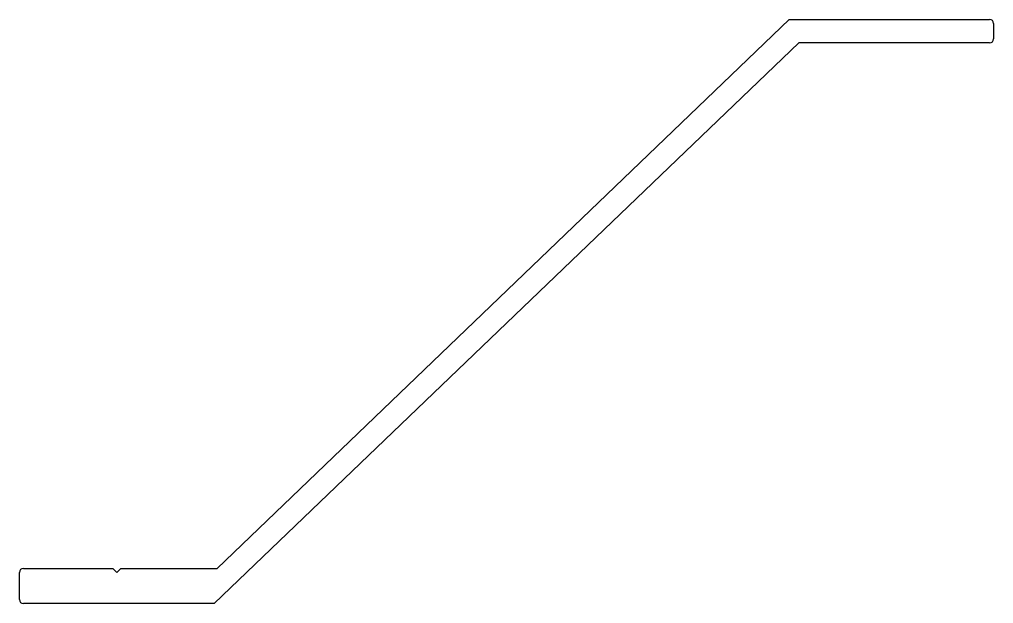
# Model space of a CAD drawing. Extents: x 727 to 802, y 574.5 to 619.5.
import ezdxf

# ---------------------------------------------------------------- set-up
doc = ezdxf.new("R2010")
doc.units = 0
doc.layers.get('0').update_dxf_attribs({"linetype": 'CONTINUOUS'})

msp = doc.modelspace()

# ---------------------------------------------------------------- linework, layer by layer
for p, q in [((742.166, 577.181), (786.228, 619.481)), ((786.228, 619.481), (801.653, 619.481)), ((801.953, 619.181), (801.953, 617.981)), ((786.953, 617.681), (741.953, 574.481)), ((801.653, 617.681), (786.953, 617.681)), ((726.953, 574.781), (726.953, 576.881)), ((727.253, 577.181), (734.153, 577.181)), ((734.153, 577.181), (734.453, 576.881)), ((734.453, 576.881), (734.753, 577.181)), ((734.753, 577.181), (742.166, 577.181)), ((741.953, 574.481), (727.253, 574.481))]:
    msp.add_line(p, q)
for centre, start, end in [((801.653, 619.181), 0, 90), ((801.653, 617.981), 270, 0), ((727.253, 576.881), 90, 180), ((727.253, 574.781), 180, 270)]:
    msp.add_arc(centre, 0.3, start, end)

doc.saveas('drawing.dxf')
